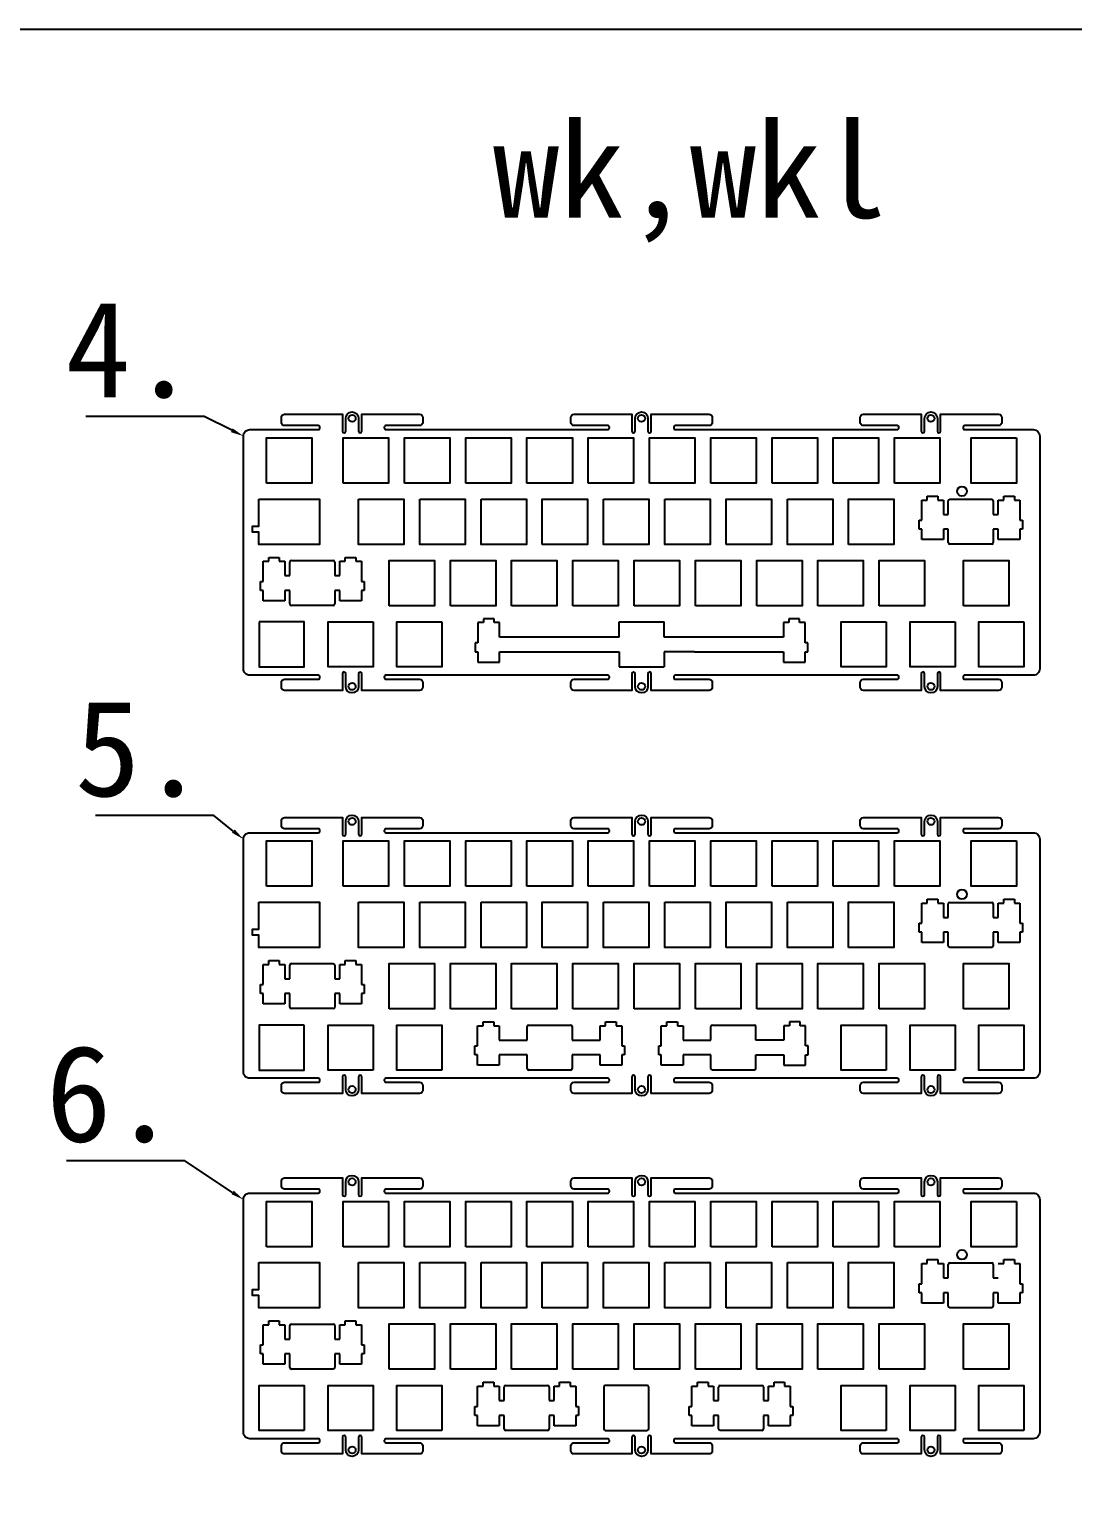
# Model space of a CAD drawing. Header units: millimetres. Extents: x 273 to 2930, y -1075 to 675.
# Drawn here: x 991.4 to 1316, y 222.3 to 675.1 of the extents above; entities that cross this region are included whole.
import ezdxf
from ezdxf import colors
from ezdxf.entities.mleader import LeaderData, LeaderLine
from ezdxf.math import Vec2, Vec3

# ---------------------------------------------------------------- set-up
doc = ezdxf.new("R2010")
doc.units = ezdxf.units.MM

msp = doc.modelspace()

# ---------------------------------------------------------------- linework, layer by layer
at = {"color": 1}
for p, q in [((1270.69, 528.67), (1270.69, 529.87)), ((1270.69, 529.87), (1273.99, 529.87)), ((1273.99, 529.87), (1273.99, 528.67)), ((1294.49, 528.67), (1294.49, 529.87)), ((1294.49, 529.87), (1297.79, 529.87)), ((1297.79, 529.87), (1297.79, 528.67)), ((1268.96, 522.4), (1268.96, 528.67)), ((1268.96, 528.67), (1270.69, 528.67)), ((1273.99, 528.67), (1275.71, 528.67)), ((1275.71, 528.67), (1275.71, 524.2)), ((1277.24, 524.2), (1277.24, 528.4)), ((1277.74, 528.9), (1290.74, 528.9)), ((1291.24, 528.4), (1291.24, 524.2)), ((1292.76, 524.2), (1292.76, 528.67)), ((1292.76, 528.67), (1294.49, 528.67)), ((1297.79, 528.67), (1299.51, 528.67)), ((1299.51, 528.67), (1299.51, 522.4)), ((1268.14, 519.6), (1268.14, 522.4)), ((1268.14, 522.4), (1268.96, 522.4)), ((1275.71, 524.2), (1277.24, 524.2)), ((1291.24, 524.2), (1292.76, 524.2)), ((1299.51, 522.4), (1300.34, 522.4)), ((1300.34, 522.4), (1300.34, 519.6)), ((1268.96, 519.6), (1268.14, 519.6)), ((1268.96, 516.37), (1268.96, 519.6)), ((1275.71, 516.37), (1268.96, 516.37)), ((1277.24, 519.6), (1275.71, 519.6)), ((1275.71, 519.6), (1275.71, 516.37)), ((1277.24, 515.4), (1277.24, 519.6)), ((1292.76, 519.6), (1291.24, 519.6)), ((1291.24, 519.6), (1291.24, 515.4)), ((1292.76, 516.37), (1292.76, 519.6)), ((1299.51, 516.37), (1292.76, 516.37)), ((1300.34, 519.6), (1299.51, 519.6)), ((1299.51, 519.6), (1299.51, 516.37)), ((1290.74, 514.9), (1277.74, 514.9)), ((1064.17, 503.35), (1064.17, 509.62)), ((1064.17, 509.62), (1065.9, 509.62)), ((1065.9, 509.62), (1065.9, 510.82)), ((1065.9, 510.82), (1069.2, 510.82)), ((1069.2, 510.82), (1069.2, 509.62)), ((1069.2, 509.62), (1070.92, 509.62)), ((1070.92, 509.62), (1070.92, 505.15)), ((1072.45, 505.15), (1072.45, 509.35)), ((1072.95, 509.85), (1085.95, 509.85)), ((1086.45, 509.35), (1086.45, 505.15)), ((1087.97, 505.15), (1087.97, 509.62)), ((1087.97, 509.62), (1089.7, 509.62)), ((1089.7, 509.62), (1089.7, 510.82)), ((1089.7, 510.82), (1093, 510.82)), ((1093, 510.82), (1093, 509.62)), ((1093, 509.62), (1094.72, 509.62)), ((1094.72, 509.62), (1094.72, 503.35)), ((1063.35, 500.55), (1063.35, 503.35)), ((1063.35, 503.35), (1064.17, 503.35)), ((1070.92, 505.15), (1072.45, 505.15)), ((1086.45, 505.15), (1087.97, 505.15)), ((1094.72, 503.35), (1095.55, 503.35)), ((1095.55, 503.35), (1095.55, 500.55)), ((1064.17, 500.55), (1063.35, 500.55)), ((1064.17, 497.32), (1064.17, 500.55)), ((1072.45, 500.55), (1070.92, 500.55)), ((1070.92, 500.55), (1070.92, 497.32)), ((1072.45, 496.35), (1072.45, 500.55)), ((1087.97, 500.55), (1086.45, 500.55)), ((1086.45, 500.55), (1086.45, 496.35)), ((1087.97, 497.32), (1087.97, 500.55)), ((1095.55, 500.55), (1094.72, 500.55)), ((1094.72, 500.55), (1094.72, 497.32)), ((1070.92, 497.32), (1064.17, 497.32)), ((1085.95, 495.85), (1072.95, 495.85)), ((1094.72, 497.32), (1087.97, 497.32)), ((1268.96, 397.01), (1268.96, 403.28)), ((1268.96, 403.28), (1270.69, 403.28)), ((1270.69, 403.28), (1270.69, 404.48)), ((1270.69, 404.48), (1273.99, 404.48)), ((1273.99, 404.48), (1273.99, 403.28)), ((1273.99, 403.28), (1275.71, 403.28)), ((1275.71, 403.28), (1275.71, 398.81)), ((1277.74, 403.51), (1290.74, 403.51)), ((1292.76, 398.81), (1292.76, 403.28)), ((1292.76, 403.28), (1294.49, 403.28)), ((1294.49, 403.28), (1294.49, 404.48)), ((1294.49, 404.48), (1297.79, 404.48)), ((1297.79, 404.48), (1297.79, 403.28)), ((1297.79, 403.28), (1299.51, 403.28)), ((1299.51, 403.28), (1299.51, 397.01)), ((1275.71, 398.81), (1277.24, 398.81)), ((1277.24, 398.81), (1277.24, 403.01)), ((1291.24, 403.01), (1291.24, 398.81)), ((1291.24, 398.81), (1292.76, 398.81)), ((1268.14, 394.21), (1268.14, 397.01)), ((1268.14, 397.01), (1268.96, 397.01)), ((1268.96, 394.21), (1268.14, 394.21)), ((1268.96, 390.98), (1268.96, 394.21)), ((1277.24, 394.21), (1275.71, 394.21)), ((1275.71, 394.21), (1275.71, 390.98)), ((1277.24, 390.01), (1277.24, 394.21)), ((1292.76, 394.21), (1291.24, 394.21)), ((1291.24, 394.21), (1291.24, 390.01)), ((1292.76, 390.98), (1292.76, 394.21)), ((1299.51, 397.01), (1300.34, 397.01)), ((1300.34, 394.21), (1299.51, 394.21)), ((1299.51, 394.21), (1299.51, 390.98)), ((1300.34, 397.01), (1300.34, 394.21)), ((1275.71, 390.98), (1268.96, 390.98)), ((1290.74, 389.51), (1277.74, 389.51)), ((1299.51, 390.98), (1292.76, 390.98)), ((1065.9, 384.23), (1065.9, 385.43)), ((1065.9, 385.43), (1069.2, 385.43)), ((1069.2, 385.43), (1069.2, 384.23)), ((1089.7, 384.23), (1089.7, 385.43)), ((1089.7, 385.43), (1093, 385.43)), ((1093, 385.43), (1093, 384.23)), ((1064.17, 377.96), (1064.17, 384.23)), ((1064.17, 384.23), (1065.9, 384.23)), ((1069.2, 384.23), (1070.92, 384.23)), ((1070.92, 384.23), (1070.92, 379.76)), ((1072.45, 379.76), (1072.45, 383.96)), ((1072.95, 384.46), (1085.95, 384.46)), ((1086.45, 383.96), (1086.45, 379.76)), ((1087.97, 379.76), (1087.97, 384.23)), ((1087.97, 384.23), (1089.7, 384.23)), ((1093, 384.23), (1094.72, 384.23)), ((1094.72, 384.23), (1094.72, 377.96)), ((1063.35, 375.16), (1063.35, 377.96)), ((1063.35, 377.96), (1064.17, 377.96)), ((1070.92, 379.76), (1072.45, 379.76)), ((1086.45, 379.76), (1087.97, 379.76)), ((1094.72, 377.96), (1095.55, 377.96)), ((1095.55, 377.96), (1095.55, 375.16)), ((1064.17, 375.16), (1063.35, 375.16)), ((1064.17, 371.93), (1064.17, 375.16)), ((1070.92, 371.93), (1064.17, 371.93)), ((1072.45, 375.16), (1070.92, 375.16)), ((1070.92, 375.16), (1070.92, 371.93)), ((1072.45, 370.96), (1072.45, 375.16)), ((1087.97, 375.16), (1086.45, 375.16)), ((1086.45, 375.16), (1086.45, 370.96)), ((1087.97, 371.93), (1087.97, 375.16)), ((1094.72, 371.93), (1087.97, 371.93)), ((1095.55, 375.16), (1094.72, 375.16)), ((1094.72, 375.16), (1094.72, 371.93)), ((1085.95, 370.46), (1072.95, 370.46)), ((1268.96, 284.89), (1268.96, 291.16)), ((1268.96, 291.16), (1270.69, 291.16)), ((1270.69, 291.16), (1270.69, 292.37)), ((1270.69, 292.37), (1273.99, 292.37)), ((1273.99, 292.37), (1273.99, 291.16)), ((1273.99, 291.16), (1275.71, 291.16)), ((1275.71, 291.16), (1275.71, 286.7)), ((1277.24, 286.7), (1277.24, 290.9)), ((1277.74, 291.4), (1290.74, 291.4)), ((1291.24, 290.9), (1291.24, 286.7)), ((1292.76, 291.16), (1294.49, 291.16)), ((1294.49, 291.16), (1294.49, 292.37)), ((1294.49, 292.37), (1297.79, 292.37)), ((1297.79, 292.37), (1297.79, 291.16)), ((1297.79, 291.16), (1299.51, 291.16)), ((1299.51, 291.16), (1299.51, 284.89)), ((1275.71, 286.7), (1277.24, 286.7)), ((1291.24, 286.7), (1292.76, 286.7)), ((1268.14, 282.09), (1268.14, 284.89)), ((1268.14, 284.89), (1268.96, 284.89)), ((1268.96, 282.09), (1268.14, 282.09)), ((1268.96, 278.87), (1268.96, 282.09)), ((1277.24, 282.09), (1275.71, 282.09)), ((1275.71, 282.09), (1275.71, 278.87)), ((1277.24, 277.9), (1277.24, 282.09)), ((1292.76, 282.09), (1291.24, 282.09)), ((1291.24, 282.09), (1291.24, 277.9)), ((1292.76, 278.87), (1292.76, 282.09)), ((1299.51, 284.89), (1300.34, 284.89)), ((1300.34, 282.09), (1299.51, 282.09)), ((1299.51, 282.09), (1299.51, 278.87)), ((1300.34, 284.89), (1300.34, 282.09)), ((1275.71, 278.87), (1268.96, 278.87)), ((1290.74, 277.4), (1277.74, 277.4)), ((1299.51, 278.87), (1292.76, 278.87)), ((1064.17, 265.84), (1064.17, 272.11)), ((1064.17, 272.11), (1065.9, 272.11)), ((1065.9, 272.11), (1065.9, 273.32)), ((1065.9, 273.32), (1069.2, 273.32)), ((1069.2, 273.32), (1069.2, 272.11)), ((1069.2, 272.11), (1070.92, 272.11)), ((1070.92, 272.11), (1070.92, 267.65)), ((1072.45, 267.65), (1072.45, 271.85)), ((1072.95, 272.35), (1085.95, 272.35)), ((1086.45, 271.85), (1086.45, 267.65)), ((1087.97, 267.65), (1087.97, 272.11)), ((1087.97, 272.11), (1089.7, 272.11)), ((1089.7, 272.11), (1089.7, 273.32)), ((1089.7, 273.32), (1093, 273.32)), ((1093, 273.32), (1093, 272.11)), ((1093, 272.11), (1094.72, 272.11)), ((1094.72, 272.11), (1094.72, 265.84)), ((1070.92, 267.65), (1072.45, 267.65)), ((1086.45, 267.65), (1087.97, 267.65)), ((1063.35, 263.04), (1063.35, 265.84)), ((1063.35, 265.84), (1064.17, 265.84)), ((1064.17, 263.04), (1063.35, 263.04)), ((1064.17, 259.82), (1064.17, 263.04)), ((1072.45, 263.04), (1070.92, 263.04)), ((1070.92, 263.04), (1070.92, 259.82)), ((1072.45, 258.85), (1072.45, 263.04)), ((1087.97, 263.04), (1086.45, 263.04)), ((1086.45, 263.04), (1086.45, 258.85)), ((1087.97, 259.82), (1087.97, 263.04)), ((1094.72, 265.84), (1095.55, 265.84)), ((1095.55, 263.04), (1094.72, 263.04)), ((1094.72, 263.04), (1094.72, 259.82)), ((1095.55, 265.84), (1095.55, 263.04)), ((1070.92, 259.82), (1064.17, 259.82)), ((1085.95, 258.35), (1072.95, 258.35)), ((1094.72, 259.82), (1087.97, 259.82)), ((1132.57, 253.01), (1132.57, 254.22)), ((1132.57, 254.22), (1135.87, 254.22)), ((1135.87, 254.22), (1135.87, 253.01)), ((1156.37, 253.01), (1156.37, 254.22)), ((1156.37, 254.22), (1159.67, 254.22)), ((1159.67, 254.22), (1159.67, 253.01)), ((1199.25, 253.01), (1199.25, 254.22)), ((1199.25, 254.22), (1202.55, 254.22)), ((1202.55, 254.22), (1202.55, 253.01)), ((1223.05, 253.01), (1223.05, 254.22)), ((1223.05, 254.22), (1226.35, 254.22)), ((1226.35, 254.22), (1226.35, 253.01)), ((1130.85, 246.74), (1130.85, 253.01)), ((1130.85, 253.01), (1132.57, 253.01)), ((1135.87, 253.01), (1137.6, 253.01)), ((1137.6, 253.01), (1137.6, 248.55)), ((1139.12, 248.55), (1139.12, 252.75)), ((1139.62, 253.25), (1152.62, 253.25)), ((1153.12, 252.75), (1153.12, 248.55)), ((1154.65, 248.55), (1154.65, 253.01)), ((1154.65, 253.01), (1156.37, 253.01)), ((1159.67, 253.01), (1161.4, 253.01)), ((1161.4, 253.01), (1161.4, 246.74)), ((1170.08, 252.75), (1170.08, 239.75)), ((1183.58, 253.25), (1170.58, 253.25)), ((1184.08, 239.75), (1184.08, 252.75)), ((1197.52, 246.74), (1197.52, 253.01)), ((1197.52, 253.01), (1199.25, 253.01)), ((1202.55, 253.01), (1204.27, 253.01)), ((1204.27, 253.01), (1204.27, 248.55)), ((1205.8, 248.55), (1205.8, 252.75)), ((1206.3, 253.25), (1219.3, 253.25)), ((1219.8, 252.75), (1219.8, 248.55)), ((1221.32, 248.55), (1221.32, 253.01)), ((1221.32, 253.01), (1223.05, 253.01)), ((1226.35, 253.01), (1228.07, 253.01)), ((1228.07, 253.01), (1228.07, 246.74)), ((1130.02, 243.94), (1130.02, 246.74)), ((1130.02, 246.74), (1130.85, 246.74)), ((1137.6, 248.55), (1139.12, 248.55)), ((1153.12, 248.55), (1154.65, 248.55)), ((1161.4, 246.74), (1162.22, 246.74)), ((1162.22, 246.74), (1162.22, 243.94)), ((1196.7, 243.94), (1196.7, 246.74)), ((1196.7, 246.74), (1197.52, 246.74)), ((1204.27, 248.55), (1205.8, 248.55)), ((1219.8, 248.55), (1221.32, 248.55)), ((1228.07, 246.74), (1228.9, 246.74)), ((1228.9, 246.74), (1228.9, 243.94)), ((1130.85, 243.94), (1130.02, 243.94)), ((1130.85, 240.72), (1130.85, 243.94)), ((1137.6, 240.72), (1130.85, 240.72)), ((1139.12, 243.94), (1137.6, 243.94)), ((1137.6, 243.94), (1137.6, 240.72)), ((1139.12, 239.75), (1139.12, 243.94)), ((1154.65, 243.94), (1153.12, 243.94)), ((1153.12, 243.94), (1153.12, 239.75)), ((1154.65, 240.72), (1154.65, 243.94)), ((1161.4, 240.72), (1154.65, 240.72)), ((1162.22, 243.94), (1161.4, 243.94)), ((1161.4, 243.94), (1161.4, 240.72)), ((1197.52, 243.94), (1196.7, 243.94)), ((1197.52, 240.72), (1197.52, 243.94)), ((1204.27, 240.72), (1197.52, 240.72)), ((1205.8, 243.94), (1204.27, 243.94)), ((1204.27, 243.94), (1204.27, 240.72)), ((1205.8, 239.75), (1205.8, 243.94)), ((1221.32, 243.94), (1219.8, 243.94)), ((1219.8, 243.94), (1219.8, 239.75)), ((1221.32, 240.72), (1221.32, 243.94)), ((1228.07, 240.72), (1221.32, 240.72)), ((1228.9, 243.94), (1228.07, 243.94)), ((1228.07, 243.94), (1228.07, 240.72)), ((1152.62, 239.25), (1139.62, 239.25)), ((1170.58, 239.25), (1183.58, 239.25)), ((1219.3, 239.25), (1206.3, 239.25))]:
    msp.add_line(p, q, dxfattribs=at)
at = {"color": 7, "linetype": 'Continuous', "lineweight": 25}
for p, q in [((1132.69, 490.52), (1130.97, 490.52)), ((1130.97, 490.52), (1130.97, 484.25)), ((1135.99, 491.72), (1132.69, 491.72)), ((1132.69, 491.72), (1132.69, 490.52)), ((1135.99, 490.52), (1135.99, 491.72)), ((1137.71, 490.52), (1135.99, 490.52)), ((1137.71, 486.05), (1137.71, 490.52)), ((1227.69, 490.52), (1225.97, 490.52)), ((1225.97, 490.52), (1225.97, 486.05)), ((1230.99, 491.72), (1227.69, 491.72)), ((1227.69, 491.72), (1227.69, 490.52)), ((1230.99, 490.52), (1230.99, 491.72)), ((1232.71, 490.52), (1230.99, 490.52)), ((1232.71, 484.25), (1232.71, 490.52)), ((1174.84, 486.05), (1137.71, 486.05)), ((1225.97, 486.05), (1198.36, 486.05)), ((1130.14, 484.25), (1130.14, 481.45)), ((1130.97, 484.25), (1130.14, 484.25)), ((1130.14, 481.45), (1130.97, 481.45)), ((1130.97, 481.45), (1130.97, 478.22)), ((1137.71, 478.22), (1137.71, 481.45)), ((1137.71, 481.45), (1174.84, 481.45)), ((1198.36, 481.45), (1225.97, 481.45)), ((1225.97, 481.45), (1225.97, 478.22)), ((1233.54, 484.25), (1232.71, 484.25)), ((1232.71, 478.22), (1232.71, 481.45)), ((1232.71, 481.45), (1233.54, 481.45)), ((1233.54, 481.45), (1233.54, 484.25)), ((1130.97, 478.22), (1137.71, 478.22)), ((1225.97, 478.22), (1232.71, 478.22))]:
    msp.add_line(p, q, dxfattribs=at)
for p, q in [((1174.84, 486.05), (1174.84, 490.75)), ((1174.84, 490.75), (1188.84, 490.75)), ((1188.84, 486.05), (1188.84, 490.75)), ((1198.36, 486.05), (1188.84, 486.05)), ((1174.84, 481.45), (1174.84, 476.75)), ((1198.36, 481.45), (1188.84, 481.45)), ((1188.84, 481.45), (1188.84, 476.75)), ((1174.84, 476.75), (1188.84, 476.75))]:
    msp.add_line(p, q)
at = {"color": 3}
for p, q in [((1130.84, 358.86), (1130.84, 365.13)), ((1130.84, 365.13), (1132.57, 365.13)), ((1132.57, 365.13), (1132.57, 366.33)), ((1132.57, 366.33), (1135.87, 366.33)), ((1135.87, 366.33), (1135.87, 365.13)), ((1135.87, 365.13), (1137.59, 365.13)), ((1137.59, 365.13), (1137.59, 360.66)), ((1146.27, 360.66), (1146.27, 364.86)), ((1146.77, 365.36), (1159.77, 365.36)), ((1160.27, 364.86), (1160.27, 360.66)), ((1168.94, 360.66), (1168.94, 365.13)), ((1168.94, 365.13), (1170.67, 365.13)), ((1170.67, 365.13), (1170.67, 366.33)), ((1170.67, 366.33), (1173.97, 366.33)), ((1173.97, 366.33), (1173.97, 365.13)), ((1173.97, 365.13), (1175.69, 365.13)), ((1175.69, 365.13), (1175.69, 358.86)), ((1187.99, 358.86), (1187.99, 365.13)), ((1187.99, 365.13), (1189.72, 365.13)), ((1189.72, 365.13), (1189.72, 366.33)), ((1189.72, 366.33), (1193.02, 366.33)), ((1193.02, 366.33), (1193.02, 365.13)), ((1193.02, 365.13), (1194.74, 365.13)), ((1194.74, 365.13), (1194.74, 360.66)), ((1203.42, 360.66), (1203.42, 364.86)), ((1203.92, 365.36), (1216.92, 365.36)), ((1217.42, 360.66), (1217.42, 364.86)), ((1227.82, 365.13), (1226.09, 365.13)), ((1226.09, 365.13), (1226.09, 360.66)), ((1231.12, 366.33), (1227.82, 366.33)), ((1227.82, 366.33), (1227.82, 365.13)), ((1231.12, 365.13), (1231.12, 366.33)), ((1232.84, 365.13), (1231.12, 365.13)), ((1232.84, 358.86), (1232.84, 365.13)), ((1130.02, 356.06), (1130.02, 358.86)), ((1130.02, 358.86), (1130.84, 358.86)), ((1137.59, 360.66), (1146.27, 360.66)), ((1160.27, 360.66), (1168.94, 360.66)), ((1175.69, 358.86), (1176.52, 358.86)), ((1176.52, 358.86), (1176.52, 356.06)), ((1187.17, 356.06), (1187.17, 358.86)), ((1187.17, 358.86), (1187.99, 358.86)), ((1194.74, 360.66), (1203.42, 360.66)), ((1226.09, 360.66), (1217.42, 360.66)), ((1233.67, 358.86), (1232.84, 358.86)), ((1233.67, 356.06), (1233.67, 358.86)), ((1130.84, 356.06), (1130.02, 356.06)), ((1130.84, 352.83), (1130.84, 356.06)), ((1146.27, 356.06), (1137.59, 356.06)), ((1137.59, 356.06), (1137.59, 352.83)), ((1146.27, 351.86), (1146.27, 356.06)), ((1168.94, 356.06), (1160.27, 356.06)), ((1160.27, 356.06), (1160.27, 351.86)), ((1168.94, 352.83), (1168.94, 356.06)), ((1176.52, 356.06), (1175.69, 356.06)), ((1175.69, 356.06), (1175.69, 352.83)), ((1187.99, 356.06), (1187.17, 356.06)), ((1187.99, 352.83), (1187.99, 356.06)), ((1203.42, 356.06), (1194.74, 356.06)), ((1194.74, 356.06), (1194.74, 352.83)), ((1203.42, 351.86), (1203.42, 356.06)), ((1217.42, 351.86), (1217.42, 356.06)), ((1217.42, 356.06), (1226.09, 356.06)), ((1226.09, 356.06), (1226.09, 352.83)), ((1232.84, 352.83), (1232.84, 356.06)), ((1232.84, 356.06), (1233.67, 356.06)), ((1137.59, 352.83), (1130.84, 352.83)), ((1159.77, 351.36), (1146.77, 351.36)), ((1175.69, 352.83), (1168.94, 352.83)), ((1194.74, 352.83), (1187.99, 352.83)), ((1216.92, 351.36), (1203.92, 351.36)), ((1226.09, 352.83), (1232.84, 352.83))]:
    msp.add_line(p, q, dxfattribs=at)
for points in [[(614.17, 675.15), (1702.9, 675.15), (1702.9, -211.05), (614.17, -211.05)], [(1062.92, 490.75), (1062.92, 476.75), (1076.92, 476.75), (1076.92, 490.75)], [(1098.35, 490.75), (1098.35, 476.75), (1084.35, 476.75), (1084.35, 490.75)], [(1119.78, 490.75), (1119.78, 476.75), (1105.78, 476.75), (1105.78, 490.75)], [(1257.9, 490.75), (1257.9, 476.75), (1243.9, 476.75), (1243.9, 490.75)], [(1279.33, 490.75), (1279.33, 476.75), (1265.33, 476.75), (1265.33, 490.75)], [(1300.76, 490.75), (1300.76, 476.75), (1286.76, 476.75), (1286.76, 490.75)], [(1076.92, 365.36), (1062.92, 365.36), (1062.92, 351.36), (1076.92, 351.36)], [(1098.35, 351.36), (1084.35, 351.36), (1084.35, 365.36), (1098.35, 365.36)], [(1119.78, 351.36), (1105.78, 351.36), (1105.78, 365.36), (1119.78, 365.36)], [(1257.9, 351.36), (1243.9, 351.36), (1243.9, 365.36), (1257.9, 365.36)], [(1279.33, 351.36), (1265.33, 351.36), (1265.33, 365.36), (1279.33, 365.36)], [(1300.76, 351.36), (1286.76, 351.36), (1286.76, 365.36), (1300.76, 365.36)], [(1076.92, 239.25), (1062.92, 239.25), (1062.92, 253.25), (1076.92, 253.25)], [(1098.35, 239.25), (1084.35, 239.25), (1084.35, 253.25), (1098.35, 253.25)], [(1119.78, 239.25), (1105.78, 239.25), (1105.78, 253.25), (1119.78, 253.25)], [(1257.9, 239.25), (1243.9, 239.25), (1243.9, 253.25), (1257.9, 253.25)], [(1279.33, 239.25), (1265.33, 239.25), (1265.33, 253.25), (1279.33, 253.25)], [(1300.76, 239.25), (1286.76, 239.25), (1286.76, 253.25), (1300.76, 253.25)]]:
    msp.add_lwpolyline(points, close=True)
for points in [[(1203.84, 552.82, -0.414214), (1202.84, 551.82), (1192.34, 551.82, 0.414214), (1191.84, 551.32), (1191.84, 551.07, 0.414214), (1192.34, 550.57), (1261.34, 550.57, 0.414214), (1261.84, 551.07), (1261.84, 551.32, 0.414214), (1261.34, 551.82), (1250.84, 551.82, -0.414214), (1249.84, 552.82), (1249.84, 554.32, -0.414214), (1250.84, 555.32), (1268.84, 555.32), (1268.84, 550.07, 1), (1269.84, 550.07), (1269.84, 554.07, -1), (1273.84, 554.07), (1273.84, 550.07, 1), (1274.84, 550.07), (1274.84, 555.32), (1292.84, 555.32, -0.414214), (1293.84, 554.32), (1293.84, 552.82, -0.414214), (1292.84, 551.82), (1282.34, 551.82, 0.414214), (1281.84, 551.32), (1281.84, 551.07, 0.414214), (1282.34, 550.57), (1303.67, 550.57, -0.414214), (1305.67, 548.57), (1305.67, 476.17, -0.414214), (1303.67, 474.17), (1282.34, 474.17, 0.414214), (1281.84, 473.67), (1281.84, 473.42, 0.414214), (1282.34, 472.92), (1292.84, 472.92, -0.414214), (1293.84, 471.92), (1293.84, 470.42, -0.414214), (1292.84, 469.42), (1274.84, 469.42), (1274.84, 474.67, 1), (1273.84, 474.67), (1273.84, 470.67, -1), (1269.84, 470.67), (1269.84, 474.67, 1), (1268.84, 474.67), (1268.84, 469.42), (1250.84, 469.42, -0.414214), (1249.84, 470.42), (1249.84, 471.92, -0.414214), (1250.84, 472.92), (1261.34, 472.92, 0.414214), (1261.84, 473.42), (1261.84, 473.67, 0.414214), (1261.34, 474.17), (1192.34, 474.17, 0.414214), (1191.84, 473.67), (1191.84, 473.42, 0.414214), (1192.34, 472.92), (1202.84, 472.92, -0.414214), (1203.84, 471.92), (1203.84, 470.42, -0.414214), (1202.84, 469.42), (1184.84, 469.42), (1184.84, 474.67, 1), (1183.84, 474.67), (1183.84, 470.67, -1), (1179.84, 470.67), (1179.84, 474.67, 1), (1178.84, 474.67), (1178.84, 469.42), (1160.84, 469.42, -0.414214), (1159.84, 470.42), (1159.84, 471.92, -0.414214), (1160.84, 472.92), (1171.34, 472.92, 0.414214), (1171.84, 473.42), (1171.84, 473.67, 0.414214), (1171.34, 474.17), (1102.34, 474.17, 0.414214), (1101.84, 473.67), (1101.84, 473.42, 0.414214), (1102.34, 472.92), (1112.84, 472.92, -0.414214), (1113.84, 471.92), (1113.84, 470.42, -0.414214), (1112.84, 469.42), (1094.84, 469.42), (1094.84, 474.67, 1), (1093.84, 474.67), (1093.84, 470.67, -1), (1089.84, 470.67), (1089.84, 474.67, 1), (1088.84, 474.67), (1088.84, 469.42), (1070.84, 469.42, -0.414214), (1069.84, 470.42), (1069.84, 471.92, -0.414214), (1070.84, 472.92), (1081.34, 472.92, 0.414214), (1081.84, 473.42), (1081.84, 473.67, 0.414214), (1081.34, 474.17), (1060.02, 474.17, -0.414214), (1058.02, 476.17), (1058.02, 548.57, -0.414214), (1060.02, 550.57), (1081.34, 550.57, 0.414214), (1081.84, 551.07), (1081.84, 551.32, 0.414214), (1081.34, 551.82), (1070.84, 551.82, -0.414214), (1069.84, 552.82), (1069.84, 554.32, -0.414214), (1070.84, 555.32), (1088.84, 555.32), (1088.84, 550.07, 1), (1089.84, 550.07), (1089.84, 554.07, -1), (1093.84, 554.07), (1093.84, 550.07, 1), (1094.84, 550.07), (1094.84, 555.32), (1112.84, 555.32, -0.414214), (1113.84, 554.32), (1113.84, 552.82, -0.414214), (1112.84, 551.82), (1102.34, 551.82, 0.414214), (1101.84, 551.32), (1101.84, 551.07, 0.414214), (1102.34, 550.57), (1171.34, 550.57, 0.414214), (1171.84, 551.07), (1171.84, 551.32, 0.414214), (1171.34, 551.82), (1160.84, 551.82, -0.414214), (1159.84, 552.82), (1159.84, 554.32, -0.414214), (1160.84, 555.32), (1178.84, 555.32), (1178.84, 550.07, 1), (1179.84, 550.07), (1179.84, 554.07, -1), (1183.84, 554.07), (1183.84, 550.07, 1), (1184.84, 550.07), (1184.84, 555.32), (1202.84, 555.32, -0.414214), (1203.84, 554.32)], [(1203.84, 427.43, -0.414214), (1202.84, 426.43), (1192.34, 426.43, 0.414214), (1191.84, 425.93), (1191.84, 425.68, 0.414214), (1192.34, 425.18), (1261.34, 425.18, 0.414214), (1261.84, 425.68), (1261.84, 425.93, 0.414214), (1261.34, 426.43), (1250.84, 426.43, -0.414214), (1249.84, 427.43), (1249.84, 428.93, -0.414214), (1250.84, 429.93), (1268.84, 429.93), (1268.84, 424.68, 1), (1269.84, 424.68), (1269.84, 428.68, -1), (1273.84, 428.68), (1273.84, 424.68, 1), (1274.84, 424.68), (1274.84, 429.93), (1292.84, 429.93, -0.414214), (1293.84, 428.93), (1293.84, 427.43, -0.414214), (1292.84, 426.43), (1282.34, 426.43, 0.414214), (1281.84, 425.93), (1281.84, 425.68, 0.414214), (1282.34, 425.18), (1303.67, 425.18, -0.414214), (1305.67, 423.18), (1305.67, 350.78, -0.414214), (1303.67, 348.78), (1282.34, 348.78, 0.414214), (1281.84, 348.28), (1281.84, 348.04, 0.414214), (1282.34, 347.54), (1292.84, 347.54, -0.414214), (1293.84, 346.54), (1293.84, 345.04, -0.414214), (1292.84, 344.04), (1274.84, 344.04), (1274.84, 349.29, 1), (1273.84, 349.29), (1273.84, 345.29, -1), (1269.84, 345.29), (1269.84, 349.29, 1), (1268.84, 349.29), (1268.84, 344.04), (1250.84, 344.04, -0.414214), (1249.84, 345.04), (1249.84, 346.54, -0.414214), (1250.84, 347.54), (1261.34, 347.54, 0.414214), (1261.84, 348.04), (1261.84, 348.28, 0.414214), (1261.34, 348.78), (1192.34, 348.78, 0.414214), (1191.84, 348.28), (1191.84, 348.04, 0.414214), (1192.34, 347.54), (1202.84, 347.54, -0.414214), (1203.84, 346.54), (1203.84, 345.04, -0.414214), (1202.84, 344.04), (1184.84, 344.04), (1184.84, 349.29, 1), (1183.84, 349.29), (1183.84, 345.29, -1), (1179.84, 345.29), (1179.84, 349.29, 1), (1178.84, 349.29), (1178.84, 344.04), (1160.84, 344.04, -0.414214), (1159.84, 345.04), (1159.84, 346.54, -0.414214), (1160.84, 347.54), (1171.34, 347.54, 0.414214), (1171.84, 348.04), (1171.84, 348.28, 0.414214), (1171.34, 348.78), (1102.34, 348.78, 0.414214), (1101.84, 348.28), (1101.84, 348.04, 0.414214), (1102.34, 347.54), (1112.84, 347.54, -0.414214), (1113.84, 346.54), (1113.84, 345.04, -0.414214), (1112.84, 344.04), (1094.84, 344.04), (1094.84, 349.29, 1), (1093.84, 349.29), (1093.84, 345.29, -1), (1089.84, 345.29), (1089.84, 349.29, 1), (1088.84, 349.29), (1088.84, 344.04), (1070.84, 344.04, -0.414214), (1069.84, 345.04), (1069.84, 346.54, -0.414214), (1070.84, 347.54), (1081.34, 347.54, 0.414214), (1081.84, 348.04), (1081.84, 348.28, 0.414214), (1081.34, 348.78), (1060.02, 348.78, -0.414214), (1058.02, 350.78), (1058.02, 423.18, -0.414214), (1060.02, 425.18), (1081.34, 425.18, 0.414214), (1081.84, 425.68), (1081.84, 425.93, 0.414214), (1081.34, 426.43), (1070.84, 426.43, -0.414214), (1069.84, 427.43), (1069.84, 428.93, -0.414214), (1070.84, 429.93), (1088.84, 429.93), (1088.84, 424.68, 1), (1089.84, 424.68), (1089.84, 428.68, -1), (1093.84, 428.68), (1093.84, 424.68, 1), (1094.84, 424.68), (1094.84, 429.93), (1112.84, 429.93, -0.414214), (1113.84, 428.93), (1113.84, 427.43, -0.414214), (1112.84, 426.43), (1102.34, 426.43, 0.414214), (1101.84, 425.93), (1101.84, 425.68, 0.414214), (1102.34, 425.18), (1171.34, 425.18, 0.414214), (1171.84, 425.68), (1171.84, 425.93, 0.414214), (1171.34, 426.43), (1160.84, 426.43, -0.414214), (1159.84, 427.43), (1159.84, 428.93, -0.414214), (1160.84, 429.93), (1178.84, 429.93), (1178.84, 424.68, 1), (1179.84, 424.68), (1179.84, 428.68, -1), (1183.84, 428.68), (1183.84, 424.68, 1), (1184.84, 424.68), (1184.84, 429.93), (1202.84, 429.93, -0.414214), (1203.84, 428.93)], [(1203.84, 315.32, -0.414214), (1202.84, 314.32), (1192.34, 314.32, 0.414214), (1191.84, 313.82), (1191.84, 313.57, 0.414214), (1192.34, 313.07), (1261.34, 313.07, 0.414214), (1261.84, 313.57), (1261.84, 313.82, 0.414214), (1261.34, 314.32), (1250.84, 314.32, -0.414214), (1249.84, 315.32), (1249.84, 316.82, -0.414214), (1250.84, 317.82), (1268.84, 317.82), (1268.84, 312.57, 1), (1269.84, 312.57), (1269.84, 316.57, -1), (1273.84, 316.57), (1273.84, 312.57, 1), (1274.84, 312.57), (1274.84, 317.82), (1292.84, 317.82, -0.414214), (1293.84, 316.82), (1293.84, 315.32, -0.414214), (1292.84, 314.32), (1282.34, 314.32, 0.414214), (1281.84, 313.82), (1281.84, 313.57, 0.414214), (1282.34, 313.07), (1303.67, 313.07, -0.414214), (1305.67, 311.07), (1305.67, 238.67, -0.414214), (1303.67, 236.67), (1282.34, 236.67, 0.414214), (1281.84, 236.17), (1281.84, 235.92, 0.414214), (1282.34, 235.42), (1292.84, 235.42, -0.414214), (1293.84, 234.42), (1293.84, 232.92, -0.414214), (1292.84, 231.92), (1274.84, 231.92), (1274.84, 237.17, 1), (1273.84, 237.17), (1273.84, 233.17, -1), (1269.84, 233.17), (1269.84, 237.17, 1), (1268.84, 237.17), (1268.84, 231.92), (1250.84, 231.92, -0.414214), (1249.84, 232.92), (1249.84, 234.42, -0.414214), (1250.84, 235.42), (1261.34, 235.42, 0.414214), (1261.84, 235.92), (1261.84, 236.17, 0.414214), (1261.34, 236.67), (1192.34, 236.67, 0.414214), (1191.84, 236.17), (1191.84, 235.92, 0.414214), (1192.34, 235.42), (1202.84, 235.42, -0.414214), (1203.84, 234.42), (1203.84, 232.92, -0.414214), (1202.84, 231.92), (1184.84, 231.92), (1184.84, 237.17, 1), (1183.84, 237.17), (1183.84, 233.17, -1), (1179.84, 233.17), (1179.84, 237.17, 1), (1178.84, 237.17), (1178.84, 231.92), (1160.84, 231.92, -0.414214), (1159.84, 232.92), (1159.84, 234.42, -0.414214), (1160.84, 235.42), (1171.34, 235.42, 0.414214), (1171.84, 235.92), (1171.84, 236.17, 0.414214), (1171.34, 236.67), (1102.34, 236.67, 0.414214), (1101.84, 236.17), (1101.84, 235.92, 0.414214), (1102.34, 235.42), (1112.84, 235.42, -0.414214), (1113.84, 234.42), (1113.84, 232.92, -0.414214), (1112.84, 231.92), (1094.84, 231.92), (1094.84, 237.17, 1), (1093.84, 237.17), (1093.84, 233.17, -1), (1089.84, 233.17), (1089.84, 237.17, 1), (1088.84, 237.17), (1088.84, 231.92), (1070.84, 231.92, -0.414214), (1069.84, 232.92), (1069.84, 234.42, -0.414214), (1070.84, 235.42), (1081.34, 235.42, 0.414214), (1081.84, 235.92), (1081.84, 236.17, 0.414214), (1081.34, 236.67), (1060.02, 236.67, -0.414214), (1058.02, 238.67), (1058.02, 311.07, -0.414214), (1060.02, 313.07), (1081.34, 313.07, 0.414214), (1081.84, 313.57), (1081.84, 313.82, 0.414214), (1081.34, 314.32), (1070.84, 314.32, -0.414214), (1069.84, 315.32), (1069.84, 316.82, -0.414214), (1070.84, 317.82), (1088.84, 317.82), (1088.84, 312.57, 1), (1089.84, 312.57), (1089.84, 316.57, -1), (1093.84, 316.57), (1093.84, 312.57, 1), (1094.84, 312.57), (1094.84, 317.82), (1112.84, 317.82, -0.414214), (1113.84, 316.82), (1113.84, 315.32, -0.414214), (1112.84, 314.32), (1102.34, 314.32, 0.414214), (1101.84, 313.82), (1101.84, 313.57, 0.414214), (1102.34, 313.07), (1171.34, 313.07, 0.414214), (1171.84, 313.57), (1171.84, 313.82, 0.414214), (1171.34, 314.32), (1160.84, 314.32, -0.414214), (1159.84, 315.32), (1159.84, 316.82, -0.414214), (1160.84, 317.82), (1178.84, 317.82), (1178.84, 312.57, 1), (1179.84, 312.57), (1179.84, 316.57, -1), (1183.84, 316.57), (1183.84, 312.57, 1), (1184.84, 312.57), (1184.84, 317.82), (1202.84, 317.82, -0.414214), (1203.84, 316.82)]]:
    msp.add_lwpolyline(points, format="xyb", close=True)
at = {"color": 7, "linetype": 'Continuous'}
for points in [[(1065.25, 533.9), (1065.25, 548), (1079.35, 548), (1079.35, 533.9)], [(1089.07, 533.9), (1089.07, 548), (1103.17, 548), (1103.17, 533.9)], [(1108.12, 533.9), (1108.12, 548), (1122.22, 548), (1122.22, 533.9)], [(1127.17, 533.9), (1127.17, 548), (1141.27, 548), (1141.27, 533.9)], [(1146.22, 533.9), (1146.22, 548), (1160.32, 548), (1160.32, 533.9)], [(1165.27, 533.9), (1165.27, 548), (1179.37, 548), (1179.37, 533.9)], [(1184.32, 533.9), (1184.32, 548), (1198.42, 548), (1198.42, 533.9)], [(1203.37, 533.9), (1203.37, 548), (1217.47, 548), (1217.47, 533.9)], [(1222.42, 533.9), (1222.42, 548), (1236.52, 548), (1236.52, 533.9)], [(1241.47, 533.9), (1241.47, 548), (1255.57, 548), (1255.57, 533.9)], [(1260.52, 533.9), (1260.52, 548), (1274.62, 548), (1274.62, 533.9)], [(1298.43, 548), (1298.43, 533.9), (1284.33, 533.9), (1284.33, 548)], [(1062.87, 528.95), (1081.74, 528.95), (1081.74, 514.85), (1062.87, 514.85), (1062.87, 518.68), (1060.83, 518.68), (1060.83, 520.58), (1062.87, 520.58)], [(1093.83, 528.95), (1107.93, 528.95), (1107.93, 514.85), (1093.83, 514.85)], [(1112.88, 528.95), (1126.98, 528.95), (1126.98, 514.85), (1112.88, 514.85)], [(1131.93, 528.95), (1146.03, 528.95), (1146.03, 514.85), (1131.93, 514.85)], [(1150.98, 514.85), (1150.98, 528.95), (1165.08, 528.95), (1165.08, 514.85)], [(1170.03, 528.95), (1184.13, 528.95), (1184.13, 514.85), (1170.03, 514.85)], [(1189.08, 528.95), (1203.18, 528.95), (1203.18, 514.85), (1189.08, 514.85)], [(1208.13, 514.85), (1208.13, 528.95), (1222.23, 528.95), (1222.23, 514.85)], [(1227.18, 528.95), (1241.28, 528.95), (1241.28, 514.85), (1227.18, 514.85)], [(1246.23, 514.85), (1246.23, 528.95), (1260.33, 528.95), (1260.33, 514.85)], [(1103.35, 495.8), (1103.35, 509.9), (1117.45, 509.9), (1117.45, 495.8)], [(1122.4, 495.8), (1122.4, 509.9), (1136.5, 509.9), (1136.5, 495.8)], [(1141.45, 495.8), (1141.45, 509.9), (1155.55, 509.9), (1155.55, 495.8)], [(1160.5, 495.8), (1160.5, 509.9), (1174.6, 509.9), (1174.6, 495.8)], [(1179.55, 495.8), (1179.55, 509.9), (1193.65, 509.9), (1193.65, 495.8)], [(1198.6, 495.8), (1198.6, 509.9), (1212.7, 509.9), (1212.7, 495.8)], [(1217.65, 495.8), (1217.65, 509.9), (1231.75, 509.9), (1231.75, 495.8)], [(1236.7, 495.8), (1236.7, 509.9), (1250.8, 509.9), (1250.8, 495.8)], [(1255.75, 495.8), (1255.75, 509.9), (1269.85, 509.9), (1269.85, 495.8)], [(1281.95, 495.8), (1281.95, 509.9), (1296.05, 509.9), (1296.05, 495.8)], [(1065.25, 408.51), (1065.25, 422.61), (1079.35, 422.61), (1079.35, 408.51)], [(1089.07, 408.51), (1089.07, 422.61), (1103.17, 422.61), (1103.17, 408.51)], [(1108.12, 408.51), (1108.12, 422.61), (1122.22, 422.61), (1122.22, 408.51)], [(1127.17, 408.51), (1127.17, 422.61), (1141.27, 422.61), (1141.27, 408.51)], [(1146.22, 408.51), (1146.22, 422.61), (1160.32, 422.61), (1160.32, 408.51)], [(1165.27, 408.51), (1165.27, 422.61), (1179.37, 422.61), (1179.37, 408.51)], [(1184.32, 408.51), (1184.32, 422.61), (1198.42, 422.61), (1198.42, 408.51)], [(1203.37, 408.51), (1203.37, 422.61), (1217.47, 422.61), (1217.47, 408.51)], [(1222.42, 408.51), (1222.42, 422.61), (1236.52, 422.61), (1236.52, 408.51)], [(1241.47, 408.51), (1241.47, 422.61), (1255.57, 422.61), (1255.57, 408.51)], [(1260.52, 408.51), (1260.52, 422.61), (1274.62, 422.61), (1274.62, 408.51)], [(1298.43, 422.61), (1298.43, 408.51), (1284.33, 408.51), (1284.33, 422.61)], [(1062.87, 403.56), (1081.74, 403.56), (1081.74, 389.46), (1062.87, 389.46), (1062.87, 393.29), (1060.83, 393.29), (1060.83, 395.19), (1062.87, 395.19)], [(1093.83, 403.56), (1107.93, 403.56), (1107.93, 389.46), (1093.83, 389.46)], [(1112.88, 403.56), (1126.98, 403.56), (1126.98, 389.46), (1112.88, 389.46)], [(1131.93, 403.56), (1146.03, 403.56), (1146.03, 389.46), (1131.93, 389.46)], [(1150.98, 389.46), (1150.98, 403.56), (1165.08, 403.56), (1165.08, 389.46)], [(1170.03, 403.56), (1184.13, 403.56), (1184.13, 389.46), (1170.03, 389.46)], [(1189.08, 403.56), (1203.18, 403.56), (1203.18, 389.46), (1189.08, 389.46)], [(1208.13, 389.46), (1208.13, 403.56), (1222.23, 403.56), (1222.23, 389.46)], [(1227.18, 403.56), (1241.28, 403.56), (1241.28, 389.46), (1227.18, 389.46)], [(1246.23, 389.46), (1246.23, 403.56), (1260.33, 403.56), (1260.33, 389.46)], [(1103.35, 370.41), (1103.35, 384.51), (1117.45, 384.51), (1117.45, 370.41)], [(1122.4, 370.41), (1122.4, 384.51), (1136.5, 384.51), (1136.5, 370.41)], [(1141.45, 370.41), (1141.45, 384.51), (1155.55, 384.51), (1155.55, 370.41)], [(1160.5, 370.41), (1160.5, 384.51), (1174.6, 384.51), (1174.6, 370.41)], [(1179.55, 370.41), (1179.55, 384.51), (1193.65, 384.51), (1193.65, 370.41)], [(1198.6, 370.41), (1198.6, 384.51), (1212.7, 384.51), (1212.7, 370.41)], [(1217.65, 370.41), (1217.65, 384.51), (1231.75, 384.51), (1231.75, 370.41)], [(1236.7, 370.41), (1236.7, 384.51), (1250.8, 384.51), (1250.8, 370.41)], [(1255.75, 370.41), (1255.75, 384.51), (1269.85, 384.51), (1269.85, 370.41)], [(1281.95, 370.41), (1281.95, 384.51), (1296.05, 384.51), (1296.05, 370.41)], [(1065.25, 296.4), (1065.25, 310.5), (1079.35, 310.5), (1079.35, 296.4)], [(1089.07, 296.4), (1089.07, 310.5), (1103.17, 310.5), (1103.17, 296.4)], [(1108.12, 296.4), (1108.12, 310.5), (1122.22, 310.5), (1122.22, 296.4)], [(1127.17, 296.4), (1127.17, 310.5), (1141.27, 310.5), (1141.27, 296.4)], [(1146.22, 296.4), (1146.22, 310.5), (1160.32, 310.5), (1160.32, 296.4)], [(1165.27, 296.4), (1165.27, 310.5), (1179.37, 310.5), (1179.37, 296.4)], [(1184.32, 296.4), (1184.32, 310.5), (1198.42, 310.5), (1198.42, 296.4)], [(1203.37, 296.4), (1203.37, 310.5), (1217.47, 310.5), (1217.47, 296.4)], [(1222.42, 296.4), (1222.42, 310.5), (1236.52, 310.5), (1236.52, 296.4)], [(1241.47, 296.4), (1241.47, 310.5), (1255.57, 310.5), (1255.57, 296.4)], [(1260.52, 296.4), (1260.52, 310.5), (1274.62, 310.5), (1274.62, 296.4)], [(1298.43, 310.5), (1298.43, 296.4), (1284.33, 296.4), (1284.33, 310.5)], [(1062.87, 291.45), (1081.74, 291.45), (1081.74, 277.35), (1062.87, 277.35), (1062.87, 281.18), (1060.83, 281.18), (1060.83, 283.08), (1062.87, 283.08)], [(1093.83, 291.45), (1107.93, 291.45), (1107.93, 277.35), (1093.83, 277.35)], [(1112.88, 291.45), (1126.98, 291.45), (1126.98, 277.35), (1112.88, 277.35)], [(1131.93, 291.45), (1146.03, 291.45), (1146.03, 277.35), (1131.93, 277.35)], [(1150.98, 277.35), (1150.98, 291.45), (1165.08, 291.45), (1165.08, 277.35)], [(1170.03, 291.45), (1184.13, 291.45), (1184.13, 277.35), (1170.03, 277.35)], [(1189.08, 291.45), (1203.18, 291.45), (1203.18, 277.35), (1189.08, 277.35)], [(1208.13, 277.35), (1208.13, 291.45), (1222.23, 291.45), (1222.23, 277.35)], [(1227.18, 291.45), (1241.28, 291.45), (1241.28, 277.35), (1227.18, 277.35)], [(1246.23, 277.35), (1246.23, 291.45), (1260.33, 291.45), (1260.33, 277.35)], [(1103.35, 258.3), (1103.35, 272.4), (1117.45, 272.4), (1117.45, 258.3)], [(1122.4, 258.3), (1122.4, 272.4), (1136.5, 272.4), (1136.5, 258.3)], [(1141.45, 258.3), (1141.45, 272.4), (1155.55, 272.4), (1155.55, 258.3)], [(1160.5, 258.3), (1160.5, 272.4), (1174.6, 272.4), (1174.6, 258.3)], [(1179.55, 258.3), (1179.55, 272.4), (1193.65, 272.4), (1193.65, 258.3)], [(1198.6, 258.3), (1198.6, 272.4), (1212.7, 272.4), (1212.7, 258.3)], [(1217.65, 258.3), (1217.65, 272.4), (1231.75, 272.4), (1231.75, 258.3)], [(1236.7, 258.3), (1236.7, 272.4), (1250.8, 272.4), (1250.8, 258.3)], [(1255.75, 258.3), (1255.75, 272.4), (1269.85, 272.4), (1269.85, 258.3)], [(1281.95, 258.3), (1281.95, 272.4), (1296.05, 272.4), (1296.05, 258.3)]]:
    msp.add_lwpolyline(points, close=True, dxfattribs=at)
at = {"color": 7, "linetype": 'Continuous', "lineweight": 25}
for centre in [(1091.84, 554.07), (1181.84, 554.07), (1271.84, 554.07), (1091.84, 470.67), (1181.84, 470.67), (1271.84, 470.67), (1091.84, 428.68), (1181.84, 428.68), (1271.84, 428.68), (1091.84, 345.29), (1181.84, 345.29), (1271.84, 345.29), (1091.84, 316.57), (1181.84, 316.57), (1271.84, 316.57), (1091.84, 233.17), (1181.84, 233.17), (1271.84, 233.17)]:
    msp.add_circle(centre, 1.1, dxfattribs=at)
for centre in [(1281.49, 531.4), (1281.49, 406.01), (1281.49, 293.89)]:
    msp.add_circle(centre, 1.5)
at = {"color": 1}
for centre, start, end in [((1277.74, 528.4), 90, 180), ((1290.74, 528.4), 0, 90), ((1277.74, 515.4), 180, 270), ((1290.74, 515.4), 270, 0), ((1072.95, 509.35), 90, 180), ((1085.95, 509.35), 0, 90), ((1072.95, 496.35), 180, 270), ((1085.95, 496.35), 270, 0), ((1277.74, 403.01), 90, 180), ((1290.74, 403.01), 0, 90), ((1277.74, 390.01), 180, 270), ((1290.74, 390.01), 270, 0), ((1072.95, 383.96), 90, 180), ((1085.95, 383.96), 0, 90), ((1072.95, 370.96), 180, 270), ((1085.95, 370.96), 270, 0), ((1277.74, 290.9), 90, 180), ((1290.74, 290.9), 0, 90), ((1277.74, 277.9), 180, 270), ((1290.74, 277.9), 270, 0), ((1072.95, 271.85), 90, 180), ((1085.95, 271.85), 0, 90), ((1072.95, 258.85), 180, 270), ((1085.95, 258.85), 270, 0), ((1139.62, 252.75), 90, 180), ((1152.62, 252.75), 0, 90), ((1170.58, 252.75), 90, 180), ((1183.58, 252.75), 0, 90), ((1206.3, 252.75), 90, 180), ((1219.3, 252.75), 0, 90), ((1139.62, 239.75), 180, 270), ((1152.62, 239.75), 270, 0), ((1170.58, 239.75), 180, 270), ((1183.58, 239.75), 270, 0), ((1206.3, 239.75), 180, 270), ((1219.3, 239.75), 270, 0)]:
    msp.add_arc(centre, 0.5, start, end, dxfattribs=at)
at = {"color": 3}
for centre, start, end in [((1146.77, 364.86), 90, 180), ((1159.77, 364.86), 0, 90), ((1203.92, 364.86), 90, 180), ((1216.92, 364.86), 0, 90), ((1146.77, 351.86), 180, 270), ((1159.77, 351.86), 270, 0), ((1203.92, 351.86), 180, 270), ((1216.92, 351.86), 270, 0)]:
    msp.add_arc(centre, 0.5, start, end, dxfattribs=at)

# ---------------------------------------------------------------- texts
at = {"insert": (1007.88, 646.48), "char_height": 30, "attachment_point": 1}
msp.add_mtext_dynamic_manual_height_columns('\\pxqc;{\\C1;wk,wkl}', width=378.1394, gutter_width=17.5, heights=[0], dxfattribs=at)

# ---------------------------------------------------------------- leaders
ml = msp.add_multileader_mtext('Standard')
ml.set_content('{\\C1;4.}', color=256)
ml.set_leader_properties()
ml.build(insert=Vec2(0, 0))
ml.multileader.update_dxf_attribs({"text_right_attachment_type": 6, "dogleg_length": 0.36})
ctx = ml.context
ctx.base_point, ctx.char_height, ctx.plane_origin = Vec3(1011.47, 575.62), 30, Vec3(1058.02, 548.57)
ctx.right_attachment, ctx.text_align_type = 6, 2
notes = []
notes.append((ctx, [(0, (1, 1, 0), (1045.83, 554.62), (-1, 0), 0.36, [(0, [(1058.02, 548.57)], 0, [])])]))
ctx.mtext.insert, ctx.mtext.alignment, ctx.mtext.flow_direction = Vec3(1043.47, 590.62), 3, 5
ml = msp.add_multileader_mtext('Standard')
ml.set_content('{\\C1;5.}', color=256)
ml.set_leader_properties()
ml.build(insert=Vec2(0, 0))
ml.multileader.update_dxf_attribs({"text_right_attachment_type": 6, "dogleg_length": 0.36})
ctx = ml.context
ctx.base_point, ctx.char_height, ctx.plane_origin = Vec3(1014.44, 451.53), 30, Vec3(1058.02, 423.18)
ctx.right_attachment, ctx.text_align_type = 6, 2
notes.append((ctx, [(0, (1, 1, 0), (1048.8, 430.53), (-1, 0), 0.36, [(0, [(1058.02, 423.18)], 0, [])])]))
ctx.mtext.insert, ctx.mtext.alignment, ctx.mtext.flow_direction = Vec3(1046.44, 466.53), 3, 5
ml = msp.add_multileader_mtext('Standard')
ml.set_content('{\\C1;6.}', color=256)
ml.set_leader_properties()
ml.build(insert=Vec2(0, 0))
ml.multileader.update_dxf_attribs({"text_right_attachment_type": 6, "dogleg_length": 0.36})
ctx = ml.context
ctx.base_point, ctx.char_height, ctx.plane_origin = Vec3(1005.42, 344.06), 30, Vec3(1058.02, 311.07)
ctx.right_attachment, ctx.text_align_type = 6, 2
notes.append((ctx, [(0, (1, 1, 0), (1039.78, 323.06), (-1, 0), 0.36, [(0, [(1058.02, 311.07)], 0, [])])]))
ctx.mtext.insert, ctx.mtext.alignment, ctx.mtext.flow_direction = Vec3(1037.42, 359.06), 3, 5
for ctx, leaders in notes:
    for number, flags, end, landing, length, lines in leaders:
        leader = LeaderData()
        leader.index, (leader.has_last_leader_line, leader.has_dogleg_vector, leader.attachment_direction) = number, flags
        leader.last_leader_point, leader.dogleg_vector, leader.dogleg_length = Vec3(end), Vec3(landing), length
        for number, points, colour, breaks in lines:
            line = LeaderLine()
            line.index, line.vertices, line.color, line.breaks = number, Vec3.list(points), colors.encode_raw_color(colour), breaks
            leader.lines.append(line)
        ctx.leaders.append(leader)

doc.saveas('drawing.dxf')
